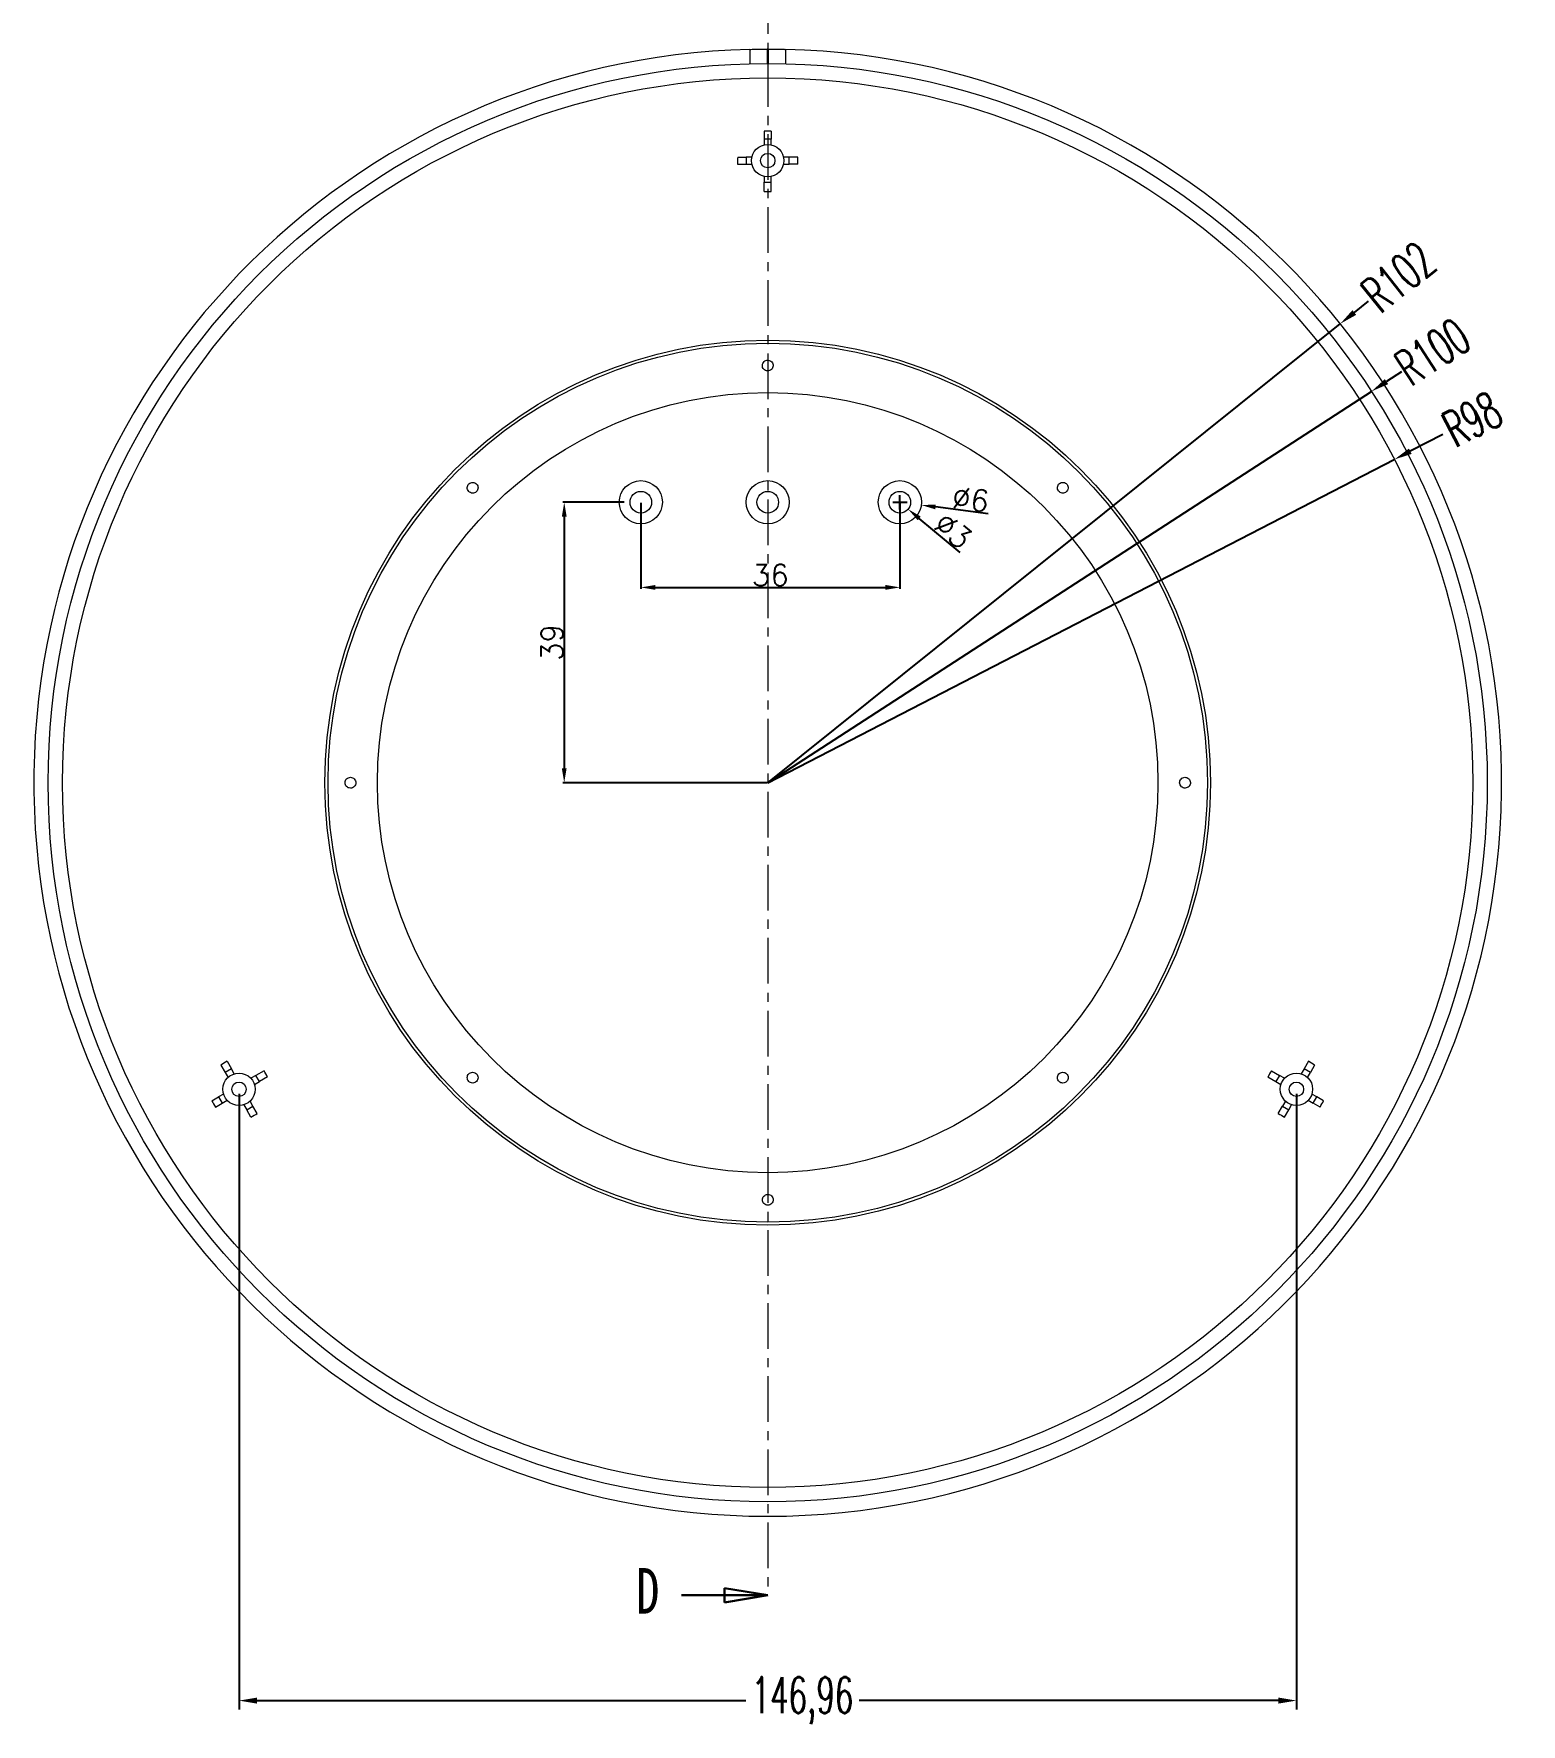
# Model space of a CAD drawing. Header units: inches. Extents: x 725 to 5279, y 573 to 1304.
# Drawn here: x 2228.9 to 2435.6, y 948.2 to 1183.2 of the extents above; entities that cross this region are included whole.
import ezdxf

# ---------------------------------------------------------------- set-up
doc = ezdxf.new("R2010")
doc.units = ezdxf.units.IN
doc.linetypes.add('CENTER', pattern=[10.159999999999998, 6.35, -1.27, 1.27, -1.27])
doc.styles.add('SLDTEXTSTYLE0', font='TXT', dxfattribs={"width": 0.75})
doc.styles.add('SLDTEXTSTYLE2', font='TXT', dxfattribs={"width": 0.6, "bigfont": 'bigfont'})
doc.styles.get("Standard").update_dxf_attribs({"font": 'txt', "bigfont": 'gbcbig.shx'})
doc.dimstyles.new('3', dxfattribs={"dimtxt": 3, "dimasz": 2, "dimexe": 0.18, "dimexo": 0.0625, "dimgap": 0.2, "dimtad": 1, "dimzin": 12, "dimdsep": 46, "dimtxsty": 'Standard', "dimcen": 1, "dimclrd": 3, "dimclre": 3, "dimadec": 0, "dimazin": 0, "dimtfac": 1, "dimtofl": 0, "dimtmove": 0, "dimatfit": 3, "dimfxl": 1, "dimtolj": 1, "dimtzin": 0, "dimarcsym": 0})
doc.dimstyles.new('5', dxfattribs={"dimtxt": 5, "dimasz": 2.5, "dimexe": 1.25, "dimexo": 0.625, "dimtad": 0, "dimtxsty": 'SLDTEXTSTYLE2', "dimcen": 2.5, "dimclrd": 3, "dimclre": 3, "dimclrt": 256, "dimadec": 0, "dimazin": 0, "dimtfac": 1, "dimtmove": 0, "dimatfit": 3, "dimfxl": 1, "dimarcsym": 0})

# ---------------------------------------------------------------- blocks, each defined once
blk = doc.blocks.new('_CLOSED')
at = {"color": 0, "linetype": 'ByBlock', "lineweight": -2}
for p, q in [((-1, 0.166667), (0, 0)), ((-1, 0.166667), (-1, -0.166667)), ((0, 0), (-1, -0.166667)), ((0, 0), (-1, 0))]:
    blk.add_line(p, q, dxfattribs=at)
blk = doc.blocks.new('*D108')
at = {"color": 3, "lineweight": -2}
for p, q in [((2313.287520714045, 1118.050385124232), (2313.287520714045, 1106.091055707575)), ((2349.287551851157, 1118.050385124232), (2349.287551851157, 1106.091055707575)), ((2315.287520714045, 1106.271055707575), (2347.287551851157, 1106.271055707575))]:
    blk.add_line(p, q, dxfattribs=at)
at = {"color": 3}
for points in [[(2315.287520714045, 1106.604389040908), (2315.287520714045, 1105.937722374242), (2313.287520714045, 1106.271055707575)], [(2347.287551851157, 1106.604389040908), (2347.287551851157, 1105.937722374242), (2349.287551851157, 1106.271055707575)]]:
    blk.add_solid(points, dxfattribs=at)
at = {"layer": 'Defpoints', "color": 0}
for p in [(2313.287520714045, 1118.112885124232), (2349.287551851157, 1118.112885124232), (2349.287551851157, 1106.271055707575)]:
    blk.add_point(p, dxfattribs=at)
at = {"color": 0, "insert": (2331.287536282601, 1107.971055707575), "char_height": 3, "attachment_point": 5}
blk.add_mtext('\\A1;36', dxfattribs=at)
blk = doc.blocks.new('*D109')
at = {"color": 3, "lineweight": -2}
for p, q in [((2310.980020714045, 1118.112885124232), (2302.460583418073, 1118.112885124232)), ((2302.640583418073, 1116.112885124232), (2302.640583418073, 1081.112885124232)), ((2330.860854796196, 1079.112885124232), (2302.460583418073, 1079.112885124232))]:
    blk.add_line(p, q, dxfattribs=at)
at = {"color": 3}
for points in [[(2302.30725008474, 1116.112885124232), (2302.973916751407, 1116.112885124232), (2302.640583418073, 1118.112885124232)], [(2302.30725008474, 1081.112885124232), (2302.973916751407, 1081.112885124232), (2302.640583418073, 1079.112885124232)]]:
    blk.add_solid(points, dxfattribs=at)
at = {"layer": 'Defpoints', "color": 0}
for p in [(2311.042520714045, 1118.112885124232), (2302.640583418073, 1079.112885124232), (2330.923354796196, 1079.112885124232)]:
    blk.add_point(p, dxfattribs=at)
at = {"color": 0, "insert": (2300.940583418073, 1098.612885124232), "char_height": 3, "attachment_point": 5, "rotation": 90}
blk.add_mtext('\\A1;39', dxfattribs=at)
blk = doc.blocks.new('*D110')
at = {"color": 3, "lineweight": -2}
for p, q in [((2349.287551851158, 1117.112885124231), (2349.287551851157, 1119.112885124231)), ((2348.287551851157, 1118.112885124231), (2350.287551851157, 1118.112885124231)), ((2357.648497249432, 1111.119703298548), (2351.972259089136, 1115.867368024241))]:
    blk.add_line(p, q, dxfattribs=at)
at = {"color": 3}
blk.add_solid([(2352.186117860563, 1116.123054427859), (2351.758400317708, 1115.611681620624), (2350.438140667434, 1117.150520652807)], dxfattribs=at)
at = {"layer": 'Defpoints', "color": 0}
for p in [(2348.136963034881, 1119.075249595655), (2350.438140667434, 1117.150520652807)]:
    blk.add_point(p, dxfattribs=at)
at = {"color": 0, "insert": (2356.668117114416, 1114.155960005558), "char_height": 3, "attachment_point": 5, "rotation": 320.09053803994203}
blk.add_mtext('\\A1;∅3', dxfattribs=at)
blk = doc.blocks.new('*D111')
at = {"color": 3, "lineweight": -2}
for p, q in [((2349.287551851157, 1117.112885124232), (2349.287551851158, 1119.112885124232)), ((2348.287551851158, 1118.112885124231), (2350.287551851158, 1118.112885124231)), ((2361.580574475001, 1116.48758676096), (2354.244415812385, 1117.457522880977))]:
    blk.add_line(p, q, dxfattribs=at)
at = {"color": 3}
blk.add_solid([(2354.288106628602, 1117.787980478392), (2354.200724996168, 1117.127065283562), (2352.261670227894, 1117.719667778279)], dxfattribs=at)
at = {"layer": 'Defpoints', "color": 0}
for p in [(2346.313433474422, 1118.506102470184), (2352.261670227894, 1117.719667778279)]:
    blk.add_point(p, dxfattribs=at)
at = {"color": 0, "insert": (2359.126691098645, 1118.526816119135), "char_height": 3, "attachment_point": 5, "rotation": 352.4684305945405}
blk.add_mtext('\\A1;∅6', dxfattribs=at)
blk = doc.blocks.new('*D155')
at = {"color": 3, "lineweight": -2}
for p, q in [((2257.443354796197, 1035.862885124231), (2257.443354796197, 950.2308244097558)), ((2404.403354796197, 1035.862885124232), (2404.403354796197, 950.2308244097558)), ((2259.943354796197, 951.4808244097558), (2327.876711300352, 951.4808244097558)), ((2401.903354796197, 951.4808244097558), (2343.626711300352, 951.4808244097558))]:
    blk.add_line(p, q, dxfattribs=at)
at = {"color": 3}
for points in [[(2259.943354796197, 951.8974910764224), (2259.943354796197, 951.0641577430891), (2257.443354796197, 951.4808244097558)], [(2401.903354796197, 951.8974910764224), (2401.903354796197, 951.0641577430891), (2404.403354796197, 951.4808244097558)]]:
    blk.add_solid(points, dxfattribs=at)
at = {"layer": 'Defpoints', "color": 0}
for p in [(2257.443354796197, 1036.487885124231), (2404.403354796197, 1036.487885124232), (2404.403354796197, 951.4808244097558)]:
    blk.add_point(p, dxfattribs=at)
at = {"insert": (2335.751711300352, 951.4808244097558), "char_height": 5, "attachment_point": 5, "style": 'SLDTEXTSTYLE2'}
blk.add_mtext('146,96', dxfattribs=at)
blk = doc.blocks.new('*D156')
at = {"color": 3, "lineweight": -2}
for p, q in [((2414.395950052481, 1146.055590784973), (2412.445655770792, 1144.491508877011)), ((2330.923354796199, 1079.112885124232), (2410.495361489103, 1142.92742696905))]:
    blk.add_line(p, q, dxfattribs=at)
at = {"color": 3}
blk.add_solid([(2412.184975452798, 1144.816557923959), (2412.706336088786, 1144.166459830063), (2410.495361489103, 1142.92742696905)], dxfattribs=at)
at = {"layer": 'Defpoints', "color": 0}
for p in [(2410.495361489103, 1142.92742696905), (2330.923354796199, 1079.112885124232)]:
    blk.add_point(p, dxfattribs=at)
at = {"insert": (2418.589082758112, 1149.418366887089), "char_height": 5, "attachment_point": 5, "rotation": 38.72864567294389, "style": 'SLDTEXTSTYLE2'}
blk.add_mtext('R102', dxfattribs=at)
blk = doc.blocks.new('*D157')
at = {"color": 3, "lineweight": -2}
for p, q in [((2419.021445572343, 1136.241918037435), (2416.923871982435, 1134.881702968073)), ((2330.923354796198, 1079.112885124232), (2414.826298392526, 1133.521487898711))]:
    blk.add_line(p, q, dxfattribs=at)
at = {"color": 3}
blk.add_solid([(2416.697169470875, 1135.231298566391), (2417.150574493995, 1134.532107369755), (2414.826298392526, 1133.521487898711)], dxfattribs=at)
at = {"layer": 'Defpoints', "color": 0}
for p in [(2414.826298392526, 1133.521487898711), (2330.923354796198, 1079.112885124232)]:
    blk.add_point(p, dxfattribs=at)
at = {"insert": (2423.321471431655, 1139.030358929627), "char_height": 5, "attachment_point": 5, "rotation": 32.9622280724769, "style": 'SLDTEXTSTYLE2'}
blk.add_mtext('R100', dxfattribs=at)
blk = doc.blocks.new('*D158')
at = {"color": 3, "lineweight": -2}
for p, q in [((2424.735152617672, 1127.52879163139), (2420.230928108801, 1125.20417875995)), ((2330.923354796199, 1079.112885124232), (2418.009346683114, 1124.057629167022))]:
    blk.add_line(p, q, dxfattribs=at)
at = {"color": 3}
blk.add_solid([(2420.03983650998, 1125.574442330898), (2420.422019707622, 1124.833915189002), (2418.009346683114, 1124.057629167022)], dxfattribs=at)
at = {"layer": 'Defpoints', "color": 0}
for p in [(2418.009346683114, 1124.057629167022), (2330.923354796199, 1079.112885124232)]:
    blk.add_point(p, dxfattribs=at)
at = {"insert": (2428.845078255192, 1129.649908378307), "char_height": 5, "attachment_point": 5, "rotation": 27.298083919762227, "style": 'SLDTEXTSTYLE2'}
blk.add_mtext('R98', dxfattribs=at)

msp = doc.modelspace()

# ---------------------------------------------------------------- linework, layer by layer
at = {"color": 1, "linetype": 'CENTER', "lineweight": 0}
msp.add_line((2330.923354796197, 1189.613162741486), (2330.923354796197, 966.1334575961187), dxfattribs=at)
at = {"color": 7, "linetype": 'Continuous', "lineweight": 15}
for p, q in [((2328.423354796198, 1181.082243266763), (2328.423354796198, 1179.081630239892)), ((2330.823354796198, 1181.112836104612), (2330.823354796198, 1179.112835124219)), ((2331.023354796198, 1179.112835124219), (2331.023354796198, 1181.112836104612)), ((2333.423354796197, 1179.081630239892), (2333.423354796197, 1181.082243266763)), ((2330.423354796197, 1169.688057683587), (2330.423354796198, 1168.612885124232)), ((2330.423354796198, 1168.612885124232), (2330.423354796198, 1167.806626221079)), ((2331.423354796197, 1168.612885124232), (2330.423354796198, 1168.612885124232)), ((2331.423354796197, 1169.688057683587), (2331.423354796197, 1168.612885124232)), ((2331.423354796197, 1167.806626221079), (2331.423354796197, 1168.612885124232)), ((2326.751601662672, 1166.112885124232), (2327.923354796197, 1166.112885124232)), ((2327.923354796197, 1166.112885124232), (2327.923354796197, 1165.112885124232)), ((2328.72961369935, 1166.112885124232), (2327.923354796197, 1166.112885124232)), ((2333.923354796198, 1166.112885124232), (2333.117095893046, 1166.112885124232)), ((2333.923354796198, 1165.112885124232), (2333.923354796198, 1166.112885124232)), ((2335.095107929723, 1166.112885124232), (2333.923354796198, 1166.112885124232)), ((2326.724624091671, 1165.112885124232), (2327.923354796197, 1165.112885124232)), ((2327.923354796197, 1165.112885124232), (2328.72961369935, 1165.112885124232)), ((2333.117095893046, 1165.112885124232), (2333.923354796198, 1165.112885124232)), ((2335.122085500724, 1165.112885124232), (2333.923354796198, 1165.112885124232)), ((2330.423354796198, 1163.419144027383), (2330.423354796198, 1162.612885124232)), ((2330.423354796198, 1162.612885124232), (2331.423354796197, 1162.612885124232)), ((2330.423354796198, 1161.311741524533), (2330.423354796198, 1162.612885124232)), ((2331.423354796197, 1162.612885124232), (2331.423354796197, 1163.419144027383)), ((2331.423354796198, 1161.311741524532), (2331.423354796197, 1162.612885124232)), ((2254.924465527542, 1039.850729316182), (2255.510342094305, 1038.835961335584)), ((2256.37636749809, 1039.335961335584), (2255.510342094305, 1038.835961335584)), ((2255.777002145826, 1040.374092578001), (2256.37636749809, 1039.335961335584)), ((2256.779496949665, 1038.637720643427), (2256.37636749809, 1039.335961335584)), ((2260.918254418862, 1039.071469625973), (2259.791431007551, 1038.420897826123)), ((2400.928455173533, 1039.071469625974), (2402.055278584844, 1038.420897826124)), ((2405.470342094305, 1039.335961335586), (2405.067212642729, 1038.637720643429)), ((2406.069707446568, 1040.374092578002), (2405.470342094305, 1039.335961335586)), ((2406.336367498089, 1038.835961335586), (2405.470342094305, 1039.335961335586)), ((2406.922244064852, 1039.850729316182), (2406.336367498089, 1038.835961335586)), ((2255.510342094305, 1038.835961335584), (2255.913471545881, 1038.137720643427)), ((2259.791431007551, 1038.420897826123), (2259.093190315394, 1038.017768374547)), ((2259.593190315394, 1037.151742970763), (2260.291431007551, 1037.554872422339)), ((2260.291431007551, 1037.554872422339), (2259.791431007551, 1038.420897826123)), ((2261.418254418862, 1038.205444222188), (2260.291431007551, 1037.554872422339)), ((2400.428455173532, 1038.205444222189), (2401.555278584844, 1037.554872422339)), ((2402.055278584844, 1038.420897826124), (2401.555278584844, 1037.554872422339)), ((2401.555278584844, 1037.554872422339), (2402.253519277001, 1037.151742970764)), ((2402.753519277001, 1038.017768374548), (2402.055278584844, 1038.420897826124)), ((2405.933238046513, 1038.137720643429), (2406.336367498089, 1038.835961335586)), ((2253.664151834991, 1034.883311546445), (2254.595278584844, 1035.420897826123)), ((2254.164151834991, 1034.017286142661), (2255.095278584844, 1034.554872422339)), ((2255.293519277001, 1035.824027277699), (2254.595278584844, 1035.420897826123)), ((2254.595278584844, 1035.420897826123), (2255.095278584844, 1034.554872422339)), ((2255.095278584844, 1034.554872422339), (2255.793519277001, 1034.958001873915)), ((2258.107212642729, 1034.338049605034), (2258.510342094305, 1033.639808912877)), ((2259.37636749809, 1034.139808912877), (2258.973238046514, 1034.838049605034)), ((2402.873471545881, 1034.838049605035), (2402.470342094305, 1034.139808912879)), ((2403.336367498089, 1033.639808912879), (2403.739496949665, 1034.338049605035)), ((2406.053190315393, 1034.958001873916), (2406.75143100755, 1034.554872422339)), ((2407.25143100755, 1035.420897826124), (2406.553190315393, 1035.8240272777)), ((2406.75143100755, 1034.554872422339), (2407.25143100755, 1035.420897826124)), ((2407.682557757404, 1034.017286142662), (2406.75143100755, 1034.554872422339)), ((2408.182557757404, 1034.883311546447), (2407.25143100755, 1035.420897826124)), ((2258.510342094305, 1033.639808912877), (2259.37636749809, 1034.139808912877)), ((2259.096218661068, 1032.625040932281), (2258.510342094305, 1033.639808912877)), ((2259.975732850353, 1033.101677670461), (2259.37636749809, 1034.139808912877)), ((2401.870976742042, 1033.101677670462), (2402.470342094305, 1034.139808912879)), ((2402.470342094305, 1034.139808912879), (2403.336367498089, 1033.639808912879)), ((2402.750490931327, 1032.625040932282), (2403.336367498089, 1033.639808912879))]:
    msp.add_line(p, q, dxfattribs=at)
at = {"color": 7, "linetype": 'Continuous', "lineweight": 30}
msp.add_line((2318.923354796197, 966.1334575961187), (2330.923354796197, 966.1334575961187), dxfattribs=at)
at = {"color": 7, "linetype": 'Continuous', "lineweight": 15}
for centre, radius in [((2330.923354796197, 1079.112885124232), 100), ((2330.923354796197, 1079.112885124232), 97.99999999999997), ((2330.923354796197, 1165.612885124232), 2.250000000000057), ((2330.923354796197, 1165.612885124232), 1), ((2330.923354796197, 1079.112885124232), 61.53392682112076), ((2330.923354796197, 1079.112885124232), 61.11384719844608), ((2330.923354796197, 1079.112885124232), 54.23846275287451), ((2313.287520714045, 1118.112885124232), 3), ((2313.287520714045, 1118.112885124232), 1.499999999999943), ((2330.923354796197, 1118.112885124232), 3), ((2330.923354796197, 1118.112885124232), 1.499999999999943), ((2349.287551851157, 1118.112885124232), 3), ((2349.287551851157, 1118.112885124232), 1.499999999999943), ((2257.443354796197, 1036.487885124231), 2.249999999999988), ((2257.443354796197, 1036.487885124231), 0.9999999999999836), ((2404.403354796197, 1036.487885124232), 2.249999999999988), ((2404.403354796197, 1036.487885124232), 0.9999999999999836)]:
    msp.add_circle(centre, radius, dxfattribs=at)
for start, end in [(91.40444896121102, 88.59555103876293), (89.94382765815861, 90.05617234186744)]:
    msp.add_arc((2330.923354796197, 1079.112885124232), 102, start, end, dxfattribs=at)
for points, knots in [([(2328.423354796198, 1181.082243266763), (2328.499100355678, 1181.084100333456), (2328.61387555936, 1181.086851792291), (2328.920872838589, 1181.093342263692), (2329.10677338516, 1181.096934707554), (2329.537242969046, 1181.103693687745), (2329.775751290401, 1181.106747285441), (2330.157905229938, 1181.110092512733), (2330.289767325775, 1181.11100308114), (2330.554338007576, 1181.112303389454), (2330.688091659169, 1181.112703493629), (2330.823354796198, 1181.112836104612)], [0, 0, 0, 0, 0.25, 0.25, 0.5, 0.5, 0.75, 0.75, 0.875, 0.875, 1, 1, 1, 1]), ([(2331.023354796198, 1181.112836104612), (2331.29388093811, 1181.112570882776), (2331.557116369099, 1181.111237505623), (2332.069121300626, 1181.106771026118), (2332.306594224639, 1181.103733145292), (2332.737500086009, 1181.096978532169), (2332.924378974739, 1181.0933703021), (2333.154052513496, 1181.088518740371), (2333.222185570127, 1181.086993146287), (2333.337563969261, 1181.084326831651), (2333.385482086109, 1181.083171798402), (2333.423354796197, 1181.082243266763)], [0, 0, 0, 0, 0.25, 0.25, 0.5, 0.5, 0.75, 0.75, 0.875, 0.875, 1, 1, 1, 1]), ([(2330.368356047563, 1136.608428595854), (2330.434932330654, 1136.535181939848), (2330.515085046468, 1136.476013201503), (2330.694218882853, 1136.391922734283), (2330.792581265925, 1136.36778481673), (2331.088935105199, 1136.355133252504), (2331.289687072356, 1136.429622121892), (2331.577485819957, 1136.696759817772), (2331.664555945929, 1136.886593761786), (2331.676773935252, 1137.179076756451), (2331.661747264332, 1137.276415412718), (2331.595582883053, 1137.459403509735), (2331.544196315084, 1137.544850585876), (2331.412867470216, 1137.689440146413), (2331.331742772379, 1137.749585513431), (2331.153816764966, 1137.833340123275), (2331.055095390656, 1137.857821002475), (2330.857447230522, 1137.866503887074), (2330.757386286515, 1137.850999419119), (2330.571039080444, 1137.782386352726), (2330.485752345062, 1137.72995372576), (2330.268362020885, 1137.528291817989), (2330.182248596666, 1137.337982219804), (2330.16581523695, 1136.951513139073), (2330.235203481383, 1136.754921907864), (2330.368356047563, 1136.608428595854)], [0, 0, 0, 0, 0.06250000000000133, 0.06250000000000133, 0.1250000000000027, 0.1250000000000027, 0.2500000000000053, 0.2500000000000053, 0.3750000000000081, 0.3750000000000081, 0.4375000000000073, 0.4375000000000073, 0.5000000000000066, 0.5000000000000066, 0.5625000000000058, 0.5625000000000058, 0.625000000000005, 0.625000000000005, 0.6875000000000042, 0.6875000000000042, 0.7500000000000034, 0.7500000000000034, 0.8750000000000018, 0.8750000000000018, 1, 1, 1, 1]), ([(2289.362242982743, 1119.614012414546), (2289.429025427843, 1119.542283677802), (2289.508373551744, 1119.484930682597), (2289.685637759979, 1119.403159939117), (2289.782188903678, 1119.37979820364), (2289.977739179772, 1119.371656931783), (2290.077366276305, 1119.387138390351), (2290.262072956487, 1119.4549734567), (2290.34887559797, 1119.508094270624), (2290.493735421107, 1119.642511638672), (2290.553135447602, 1119.724867102935), (2290.634989577101, 1119.905140780779), (2290.657687281832, 1120.002530758085), (2290.663898737791, 1120.200612043217), (2290.647412982299, 1120.298183224837), (2290.578561131577, 1120.480900365531), (2290.526242809232, 1120.565022562889), (2290.328386270967, 1120.777709231781), (2290.138135011636, 1120.866065322309), (2289.845695903754, 1120.878559617323), (2289.745980746992, 1120.863279764435), (2289.560758534789, 1120.795484021832), (2289.474536687877, 1120.742973336166), (2289.255189585921, 1120.539737536219), (2289.167739497275, 1120.344783781689), (2289.155334178181, 1119.952823464298), (2289.228678092541, 1119.757469888036), (2289.362242982743, 1119.614012414546)], [0, 0, 0, 0, 0.06249999999999963, 0.06249999999999963, 0.1249999999999993, 0.1249999999999993, 0.1874999999999989, 0.1874999999999989, 0.2499999999999985, 0.2499999999999985, 0.3124999999999981, 0.3124999999999981, 0.3749999999999978, 0.3749999999999978, 0.4374999999999974, 0.4374999999999974, 0.499999999999997, 0.499999999999997, 0.6249999999999993, 0.6249999999999993, 0.6874999999999984, 0.6874999999999984, 0.7499999999999974, 0.7499999999999974, 0.8749999999999988, 0.8749999999999988, 1, 1, 1, 1]), ([(2371.216264463688, 1119.912637748544), (2371.244503566613, 1119.817025531766), (2371.291392393623, 1119.728317736849), (2371.416804042179, 1119.574387750506), (2371.495231594469, 1119.509969590204), (2371.756371082844, 1119.37052845673), (2371.967766334053, 1119.350791904104), (2372.340958989112, 1119.464624302737), (2372.501732128706, 1119.595709822106), (2372.641578554786, 1119.85379468357), (2372.670918539874, 1119.948087565992), (2372.691708172316, 1120.142894047207), (2372.682742858375, 1120.242887303778), (2372.627079467031, 1120.431612778303), (2372.579789734128, 1120.521565141641), (2372.455222902556, 1120.674793897242), (2372.37673465493, 1120.739590414159), (2372.115317004109, 1120.879575172551), (2371.904486328004, 1120.899673297635), (2371.529291400048, 1120.785318940668), (2371.368768385272, 1120.653084938819), (2371.183959344466, 1120.312546979374), (2371.159786257839, 1120.103862182101), (2371.216264463688, 1119.912637748544)], [0, 0, 0, 0, 0.06250000000000018, 0.06250000000000018, 0.1250000000000004, 0.1250000000000004, 0.2500000000000008, 0.2500000000000008, 0.3750000000000012, 0.3750000000000012, 0.4375000000000005, 0.4375000000000005, 0.4999999999999998, 0.4999999999999998, 0.5624999999999991, 0.5624999999999991, 0.6249999999999983, 0.6249999999999983, 0.7499999999999989, 0.7499999999999989, 0.8749999999999996, 0.8749999999999996, 1, 1, 1, 1]), ([(2272.390938464878, 1078.584649523249), (2272.460739630777, 1078.514295914744), (2272.542631891877, 1078.459368485811), (2272.722648150359, 1078.383672693671), (2272.819576436984, 1078.363809670578), (2273.110176980239, 1078.361131571546), (2273.305220813152, 1078.438503717488), (2273.515474651359, 1078.642330067633), (2273.572996816617, 1078.725340238462), (2273.651099935747, 1078.906456431838), (2273.672251657063, 1079.005302512371), (2273.675433505082, 1079.3040910917), (2273.59403307783, 1079.501630664121), (2273.318016562137, 1079.780099139929), (2273.124367349581, 1079.860879926173), (2272.737594012789, 1079.864812781455), (2272.543024533419, 1079.788562377395), (2272.260372390016, 1079.514936350225), (2272.17549058305, 1079.319450175772), (2272.171302340949, 1078.922131077407), (2272.251336133081, 1078.725356740257), (2272.390938464878, 1078.584649523249)], [0, 0, 0, 0, 0.06250000000000125, 0.06250000000000125, 0.1250000000000025, 0.1250000000000025, 0.250000000000005, 0.250000000000005, 0.3125000000000046, 0.3125000000000046, 0.3750000000000042, 0.3750000000000042, 0.5000000000000033, 0.5000000000000033, 0.6250000000000024, 0.6250000000000024, 0.7500000000000017, 0.7500000000000017, 0.8750000000000008, 0.8750000000000008, 1, 1, 1, 1]), ([(2388.41889826782, 1078.557886375598), (2388.492150899503, 1078.491304661019), (2388.576646255076, 1078.440713582786), (2388.760180744787, 1078.37437607042), (2388.857931471835, 1078.359488664183), (2389.148327913128, 1078.371647749164), (2389.339361010233, 1078.45894701022), (2389.539038484018, 1078.673587214698), (2389.592243844235, 1078.759573990285), (2389.660877459031, 1078.944654218144), (2389.67684539592, 1079.044520083275), (2389.664431176888, 1079.343087749679), (2389.572915266215, 1079.535869003238), (2389.283231755173, 1079.799421897105), (2389.085899677369, 1079.870166223664), (2388.69946491404, 1079.854349096802), (2388.508796208986, 1079.76817222853), (2388.240395696432, 1079.480072922693), (2388.165732615056, 1079.28013948931), (2388.182278149832, 1078.883166173755), (2388.272393004454, 1078.691049804755), (2388.41889826782, 1078.557886375598)], [0, 0, 0, 0, 0.06249999999999993, 0.06249999999999993, 0.1249999999999999, 0.1249999999999999, 0.2499999999999999, 0.2499999999999999, 0.3125000000000001, 0.3125000000000001, 0.3750000000000001, 0.3750000000000001, 0.5000000000000001, 0.5000000000000001, 0.6250000000000001, 0.6250000000000001, 0.75, 0.75, 0.875, 0.875, 1, 1, 1, 1]), ([(2289.380831401488, 1037.570361729521), (2289.451695840743, 1037.499497290266), (2289.535437927491, 1037.444086319215), (2289.71866249574, 1037.369088706268), (2289.817611647123, 1037.350150585175), (2290.110989634503, 1037.351810279252), (2290.304309950663, 1037.433251247031), (2290.509875935441, 1037.638710575201), (2290.565121314022, 1037.720754981393), (2290.640551450411, 1037.900677479588), (2290.66056067247, 1037.997327154753), (2290.661735834876, 1038.195145722518), (2290.642869093032, 1038.29292337292), (2290.567688815566, 1038.476618482749), (2290.511696614534, 1038.560755735328), (2290.30177478487, 1038.770860636869), (2290.103591274423, 1038.851588063886), (2289.80975363583, 1038.85023170586), (2289.712217135344, 1038.830397915928), (2289.531875887741, 1038.755055844256), (2289.450360140157, 1038.700479581926), (2289.311846135879, 1038.562107415408), (2289.257207372202, 1038.480648013809), (2289.181752620679, 1038.300655318676), (2289.161774003956, 1038.203172187636), (2289.159978502353, 1037.909486608868), (2289.239102522978, 1037.712090608032), (2289.380831401488, 1037.570361729521)], [0, 0, 0, 0, 0.06249999999999835, 0.06249999999999835, 0.1249999999999967, 0.1249999999999967, 0.2499999999999977, 0.2499999999999977, 0.3124999999999982, 0.3124999999999982, 0.3749999999999987, 0.3749999999999987, 0.4374999999999993, 0.4374999999999993, 0.4999999999999998, 0.4999999999999998, 0.6249999999999977, 0.6249999999999977, 0.6874999999999988, 0.6874999999999988, 0.7499999999999999, 0.7499999999999999, 0.8125000000000011, 0.8125000000000011, 0.8750000000000022, 0.8750000000000022, 1, 1, 1, 1]), ([(2371.424482086513, 1037.551773310777), (2371.496210403585, 1037.484991256409), (2371.579511755556, 1037.433395708822), (2371.762352281926, 1037.364451920492), (2371.860502691436, 1037.348048125401), (2372.05641467132, 1037.354035528112), (2372.154835673937, 1037.37673458488), (2372.33432454025, 1037.457902219801), (2372.417072790127, 1037.517252060439), (2372.551778303497, 1037.661911332101), (2372.604945930978, 1037.748278241863), (2372.673435129152, 1037.933923965282), (2372.688969724971, 1038.032452437178), (2372.680871228489, 1038.230284221727), (2372.657454948033, 1038.326200702013), (2372.575815665814, 1038.503260068656), (2372.51765744648, 1038.583414670985), (2372.305165709805, 1038.781407166402), (2372.108833679295, 1038.856120688592), (2371.815785866359, 1038.847489762893), (2371.717300080797, 1038.824999890151), (2371.537229954277, 1038.743806920194), (2371.455061900527, 1038.685143071489), (2371.250972186915, 1038.466282934145), (2371.178231787987, 1038.265834336302), (2371.194097193983, 1037.874748010954), (2371.281025452369, 1037.685337419513), (2371.424482086513, 1037.551773310777)], [0, 0, 0, 0, 0.06250000000000056, 0.06250000000000056, 0.1250000000000011, 0.1250000000000011, 0.1875000000000017, 0.1875000000000017, 0.2500000000000022, 0.2500000000000022, 0.3125000000000028, 0.3125000000000028, 0.3750000000000033, 0.3750000000000033, 0.4375000000000039, 0.4375000000000039, 0.5000000000000044, 0.5000000000000044, 0.6250000000000053, 0.6250000000000053, 0.6875000000000034, 0.6875000000000034, 0.7500000000000016, 0.7500000000000016, 0.8750000000000008, 0.8750000000000008, 1, 1, 1, 1]), ([(2330.395119195215, 1020.580468792913), (2330.465467036069, 1020.510673349374), (2330.548691844668, 1020.455669410755), (2330.732095094302, 1020.380953059269), (2330.831656114437, 1020.361974127859), (2331.128263114549, 1020.364809946253), (2331.324629856165, 1020.449595409169), (2331.597983379512, 1020.730980431363), (2331.675148236275, 1020.92475867454), (2331.672408813907, 1021.217476294786), (2331.652432080558, 1021.313948933181), (2331.576923737682, 1021.493447839913), (2331.521161302835, 1021.576228684434), (2331.382391277763, 1021.714005230991), (2331.298160127973, 1021.769928705508), (2331.11595764524, 1021.844383208279), (2331.016048105258, 1021.863683056952), (2330.719231397464, 1021.861211242561), (2330.523138499271, 1021.777182327713), (2330.247971280943, 1021.494094995827), (2330.171719699433, 1021.299821605182), (2330.175045340447, 1020.913051380753), (2330.254423513508, 1020.720059679988), (2330.395119195215, 1020.580468792913)], [0, 0, 0, 0, 0.06249999999999994, 0.06249999999999994, 0.1249999999999999, 0.1249999999999999, 0.2499999999999998, 0.2499999999999998, 0.3749999999999996, 0.3749999999999996, 0.4374999999999997, 0.4374999999999997, 0.4999999999999997, 0.4999999999999997, 0.5624999999999997, 0.5624999999999997, 0.6249999999999998, 0.6249999999999998, 0.7499999999999998, 0.7499999999999998, 0.8749999999999999, 0.8749999999999999, 1, 1, 1, 1])]:
    msp.add_open_spline(points, degree=3, knots=knots, dxfattribs=at)
for points in [[(2331.423354796197, 1169.688057683587), (2331.090021986196, 1169.688109163618), (2330.756687606199, 1169.688109163618), (2330.423354796197, 1169.688057683587)], [(2326.751601662672, 1166.112885124232), (2326.74255868808, 1165.77973151802), (2326.733566137178, 1165.446397179268), (2326.724624091671, 1165.112885124232)], [(2335.122085500724, 1165.112885124232), (2335.113143455217, 1165.446397179268), (2335.104150904315, 1165.77973151802), (2335.095107929723, 1166.112885124232)], [(2330.423354796198, 1161.311741524533), (2330.756687552028, 1161.311687445722), (2331.090022040366, 1161.311687445721), (2331.423354796198, 1161.311741524532)], [(2255.777002145826, 1040.374092578001), (2255.492643256449, 1040.199592511911), (2255.208463526587, 1040.02513756501), (2254.924465527542, 1039.850729316182)], [(2261.418254418862, 1038.205444222188), (2261.25163487457, 1038.494145896057), (2261.084967630401, 1038.782822030915), (2260.918254418862, 1039.071469625973)], [(2400.928455173533, 1039.071469625974), (2400.761741961994, 1038.782822030916), (2400.595074717824, 1038.494145896057), (2400.428455173533, 1038.205444222189)], [(2406.922244064852, 1039.850729316182), (2406.638246065807, 1040.025137565011), (2406.354066335945, 1040.199592511912), (2406.069707446568, 1040.374092578002)], [(2253.664151834991, 1034.883311546445), (2253.830773656976, 1034.594611125054), (2253.997440846974, 1034.305935084022), (2254.164151834991, 1034.017286142661)], [(2407.682557757404, 1034.017286142662), (2407.84926874542, 1034.305935084023), (2408.015935935418, 1034.594611125055), (2408.182557757404, 1034.883311546447)], [(2259.096218661068, 1032.625040932281), (2259.389259634705, 1032.783786289664), (2259.682431915469, 1032.942665681514), (2259.975732850353, 1033.101677670461)], [(2401.870976742042, 1033.101677670462), (2402.164277676926, 1032.942665681514), (2402.457449957689, 1032.783786289664), (2402.750490931327, 1032.625040932282)]]:
    msp.add_open_spline(points, degree=3, dxfattribs=at)

# ---------------------------------------------------------------- block references
at = {"color": 7, "linetype": 'Continuous', "lineweight": 30, "xscale": 6, "yscale": 6}
msp.add_blockref('_CLOSED', (2330.923354796197, 966.1334575961187), dxfattribs=at)

# ---------------------------------------------------------------- texts
at = {"color": 7, "linetype": 'Continuous', "insert": (2312.626720799215, 969.9175655138138), "char_height": 6.35, "attachment_point": 1, "style": 'SLDTEXTSTYLE0'}
msp.add_mtext('D', dxfattribs=at)

# ---------------------------------------------------------------- dimensions: what is measured, and where the dimension line sits
for center, mpoint, picture, middle in [((2330.923354796199, 1079.112885124232), (2410.495361489103, 1142.92742696905), '*D156', (2418.589082758112, 1149.418366887089)), ((2330.923354796198, 1079.112885124232), (2414.826298392526, 1133.521487898711), '*D157', (2423.321471431655, 1139.030358929627))]:
    dim = msp.add_radius_dim(center=center, mpoint=mpoint, dimstyle='5')
    dim.commit()
    dim.dimension.update_dxf_attribs({"geometry": picture, "text_midpoint": middle})
dim = msp.add_radius_dim(center=(2330.923354796199, 1079.112885124232), mpoint=(2418.009346683114, 1124.057629167022), dimstyle='5')
dim.commit()
dim.dimension.update_dxf_attribs({"geometry": '*D158', "text_midpoint": (2428.845078255192, 1129.649908378307), "dimtype": 164})
for p1, p2, picture, middle in [((2346.313433474422, 1118.506102470184), (2352.261670227894, 1117.719667778279), '*D111', (2359.126691098645, 1118.526816119135)), ((2348.136963034881, 1119.075249595655), (2350.438140667434, 1117.150520652807), '*D110', (2356.668117114416, 1114.155960005558))]:
    dim = msp.add_diameter_dim_2p(p1=p1, p2=p2, dimstyle='3')
    dim.commit()
    dim.dimension.update_dxf_attribs({"geometry": picture, "text_midpoint": middle})
dim = msp.add_linear_dim(base=(2302.640583418073, 1079.112885124232), p1=(2311.042520714045, 1118.112885124232), p2=(2330.923354796196, 1079.112885124232), angle=90, dimstyle='3')
dim.commit()
dim.dimension.update_dxf_attribs({"geometry": '*D109', "text_midpoint": (2300.940583418073, 1098.612885124232)})
dim = msp.add_linear_dim(base=(2349.287551851157, 1106.271055707575), p1=(2313.287520714045, 1118.112885124232), p2=(2349.287551851157, 1118.112885124232), dimstyle='3')
dim.commit()
dim.dimension.update_dxf_attribs({"geometry": '*D108', "text_midpoint": (2331.287536282601, 1107.971055707575)})
dim = msp.add_linear_dim(base=(2404.403354796197, 951.4808244097558), p1=(2257.443354796197, 1036.487885124231), p2=(2404.403354796197, 1036.487885124232), dimstyle='5')
dim.commit()
dim.dimension.update_dxf_attribs({"geometry": '*D155', "text_midpoint": (2335.751711300352, 951.4808244097558), "dimtype": 160})

doc.saveas('drawing.dxf')
